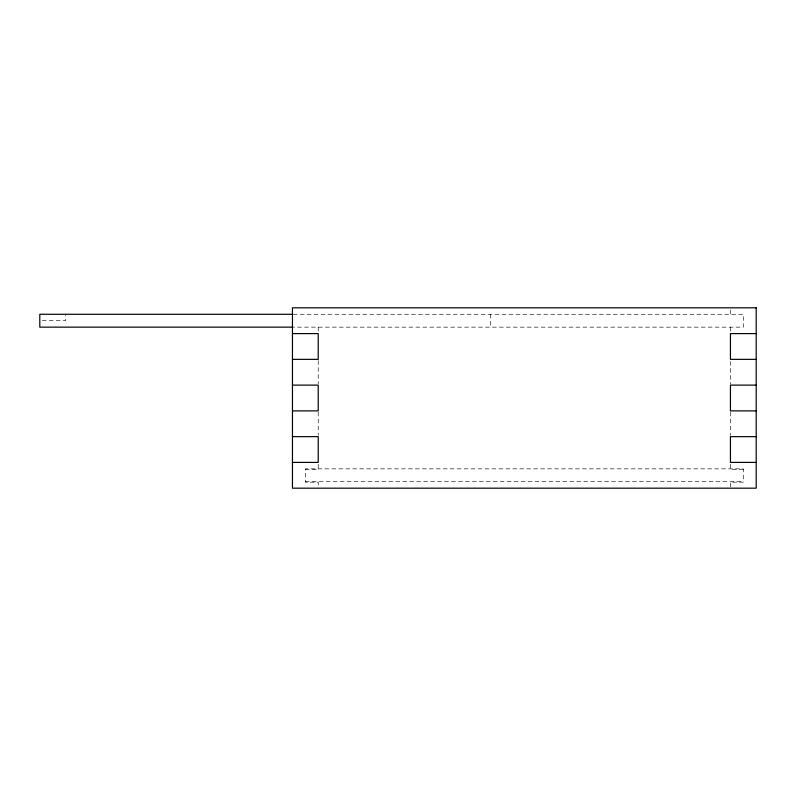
<?xml version="1.0" encoding="UTF-8"?>
<svg xmlns="http://www.w3.org/2000/svg" width="796" height="796" viewBox="0 0 796 796"><rect width="100%" height="100%" fill="white"/><g stroke="black" fill="none" stroke-linecap="round" stroke-linejoin="round"><path stroke-width="0.6" stroke-dasharray="3.98 2.98" d="M293.187 314.271L743.315 314.271L743.315 327.146L292.45 327.146M42.258 320.708L65.561 320.708L65.561 315.335M305.326 469.292L318.211 469.292L318.211 463.561M743.315 469.292L730.439 469.292L730.439 463.561M305.326 481.729L743.315 481.729M730.439 309.972L730.439 314.271M730.439 327.146L730.439 332.519M730.439 361.503L730.439 384.04M730.439 412.109L730.439 435.422M730.439 486.973L730.439 482.167L743.315 482.167L743.315 468.854L305.326 468.854L305.326 482.167L318.211 482.167L318.211 486.973M490.674 314.271L490.674 327.146M318.211 327.146L318.211 332.519M318.211 360.578L318.211 383.891M318.211 412.109L318.211 435.422"/><path stroke-width="1.19" d="M291.943 314.271L39.8 314.271L39.8 327.146L291.943 327.146M292.45 333.594L318.211 333.594L318.211 359.354L292.45 359.354M756.2 333.594L730.439 333.594L730.439 359.354L756.2 359.354M292.45 385.115L318.211 385.115L318.211 410.885L292.45 410.885M756.2 385.115L730.439 385.115L730.439 410.885L756.2 410.885M292.45 436.646L318.211 436.646L318.211 462.406L292.45 462.406M756.2 436.646L730.439 436.646L730.439 462.406L756.2 462.406M756.2 307.823L292.45 307.823L292.45 488.177L756.2 488.177L756.2 307.823"/></g></svg>
